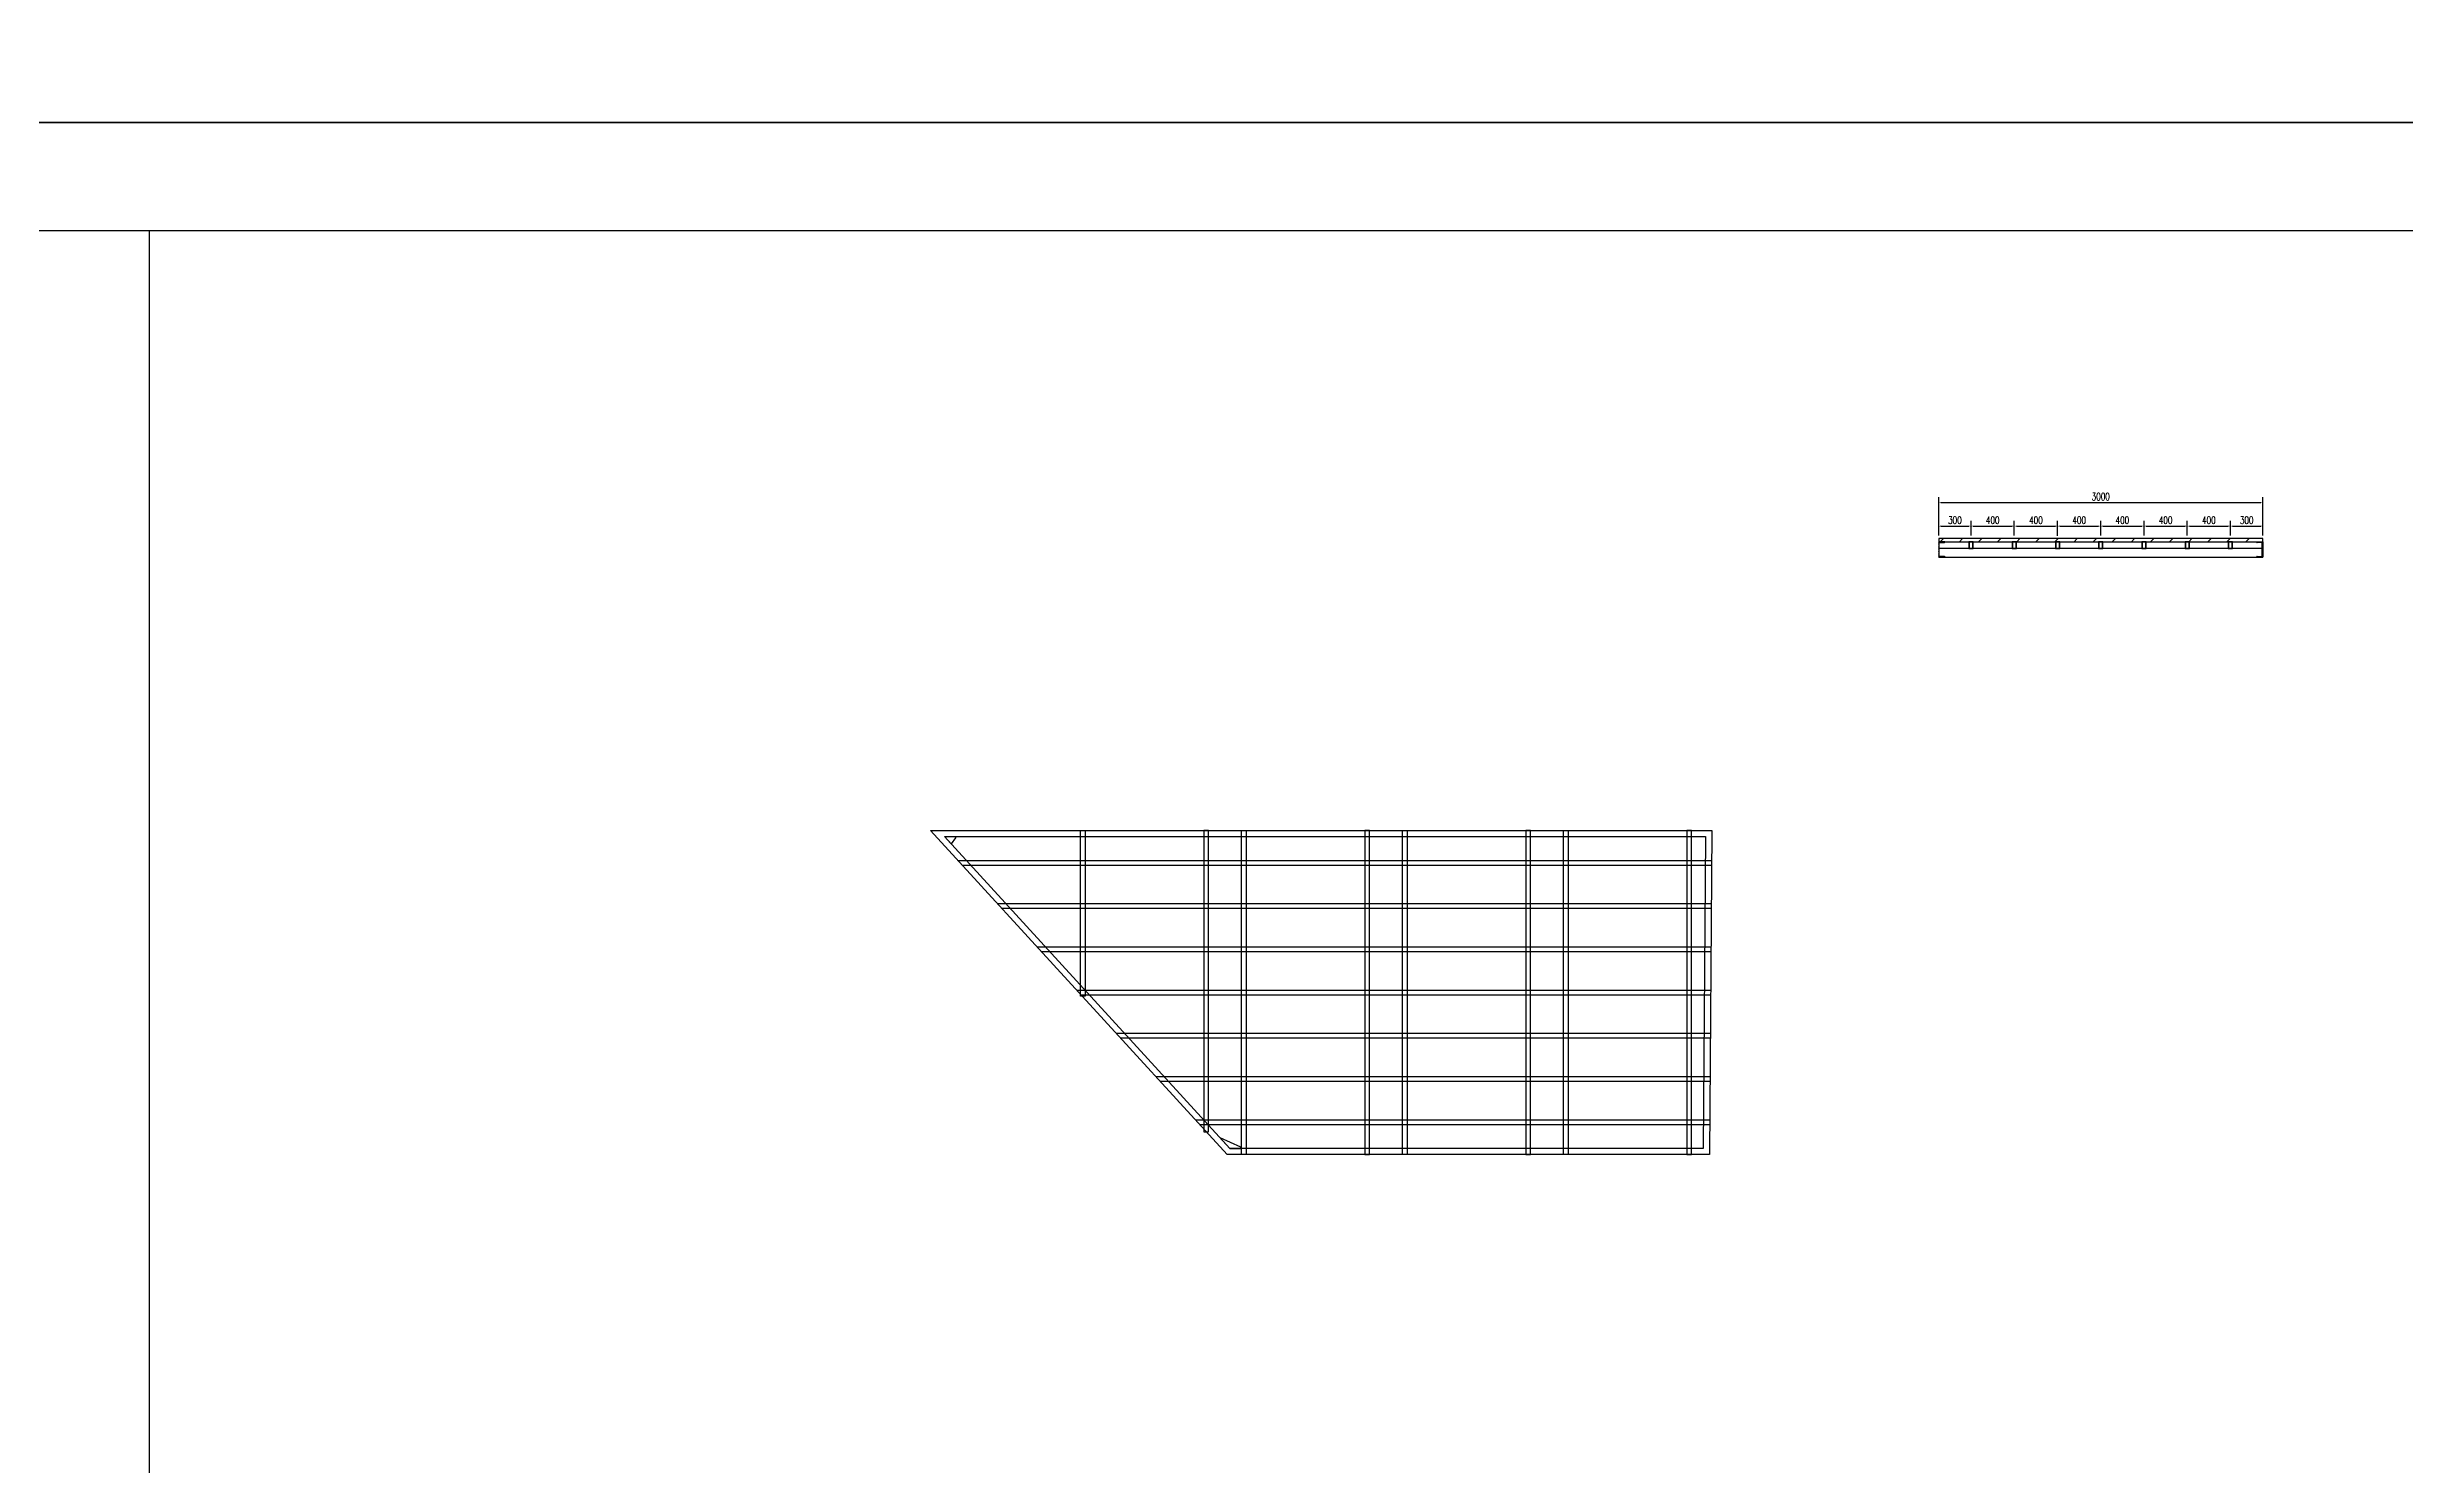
# Model space of a CAD drawing. Extents: x 10241 to 1500931, y -537358 to 142253.
# Drawn here: x 1305260 to 1327077, y -10798 to 2318 of the extents above; entities that cross this region are included whole.
import ezdxf

# ---------------------------------------------------------------- set-up
doc = ezdxf.new("R2010")
doc.units = 0
doc.header["$LTSCALE"] = 1000
doc.header["$MEASUREMENT"] = 0
for name, color, linetype in [('14#槽钢', 3, 'Continuous'), ('PUB_DIM', 3, 'Continuous'), ('W-STEEL_FRAME钢架', 3, 'Continuous'), ('W-STEEL_KEEL钢龙骨', 5, 'Continuous'), ('W-WOOD_FLOOR木地板', 30, 'Continuous'), ('特殊段命名', 221, 'Continuous'), ('钢架', 90, 'Continuous')]:
    doc.layers.add(name, color=color, linetype=linetype)
doc.styles.add('STANDARD_T3', font='simplex.shx', dxfattribs={"width": 0.7, "bigfont": 'gbcbig.shx'})
doc.dimstyles.new('W&&20', dxfattribs={"dimtxt": 70, "dimasz": 20, "dimexe": 50, "dimexo": 60, "dimgap": 20, "dimtad": 1, "dimdec": 0, "dimzin": 0, "dimdsep": 46, "dimtxsty": 'STANDARD_T3', "dimcen": 0.09, "dimclrd": 1, "dimclre": 1, "dimclrt": 7, "dimazin": 2, "dimtfac": 1, "dimtdec": 0, "dimtix": 1, "dimtmove": 2, "dimatfit": 3, "dimfxl": 100, "dimtolj": 1, "dimtzin": 0, "dimarcsym": 0})

# ---------------------------------------------------------------- blocks, each defined once
blk = doc.blocks.new('14a槽钢')
at = {"layer": '钢架'}
h = blk.add_hatch(dxfattribs=at)
h.set_pattern_fill('STEEL', color=4, scale=10)
h.set_pattern_definition([(50.389312, (-1352470.2, 1293523.579), (-9.2899201, 11.2253202), []), (50.389312, (-1352470.2, 1293531.516), (-9.2899201, 11.2253202), [])])
edge = h.paths.add_edge_path()
edge.add_ellipse((-1332250, 1115678), major_axis=(-3.26, 5.03), ratio=0.900468, start_angle=55.3931, end_angle=130.6069)
edge.add_line((-1332252, 1115673), (-1332208, 1115673))
edge.add_ellipse((-1332208, 1115667), major_axis=(0, 6), ratio=0.827586, start_angle=270, end_angle=360, ccw=False)
edge.add_line((-1332203, 1115667), (-1332203, 1115551))
edge.add_ellipse((-1332208, 1115551), major_axis=(0, 6), ratio=0.827586, start_angle=180, end_angle=270, ccw=False)
edge.add_line((-1332208, 1115545), (-1332251, 1115545))
edge.add_ellipse((-1332250, 1115540), major_axis=(3.82, 3.82), ratio=1, start_angle=49.2445, end_angle=141.5341)
edge.add_line((-1332256, 1115539), (-1332198, 1115539))
edge.add_line((-1332198, 1115539), (-1332198, 1115679))
edge.add_line((-1332198, 1115679), (-1332256, 1115679))
for p, q in [((-1332256, 1115679, 0), (-1332198, 1115679, 0)), ((-1332198, 1115539, 0), (-1332256, 1115539, 0)), ((-1332208, 1115673, 0), (-1332251, 1115673, 0)), ((-1332251, 1115545, 0), (-1332208, 1115545, 0)), ((-1332246, 1115679, 0), (-1332246, 1115679, 0)), ((-1332246, 1115539, 0), (-1332246, 1115539, 0)), ((-1332203, 1115551, 0), (-1332203, 1115667, 0)), ((-1332198, 1115679, 0), (-1332198, 1115539, 0))]:
    blk.add_line(p, q, dxfattribs=at)
for centre, start_param, end_param in [((-1332251, 1115679, 0), 1.570796, 3.141593), ((-1332251, 1115539, 0), 0, 1.570796), ((-1332208, 1115667, 0), 4.712389, 6.283185), ((-1332208, 1115667, 0), 4.712389, 6.283185), ((-1332208, 1115551, 0), 3.141593, 4.712389)]:
    blk.add_ellipse(centre, major_axis=(0, 6), ratio=0.827586, start_param=start_param, end_param=end_param, dxfattribs=at)
blk = doc.blocks.new('*D758')
at = {"color": 1, "lineweight": -2, "transparency": 16777216}
for p, q in [((1322763, -2169), (1322763, -1845)), ((1322783, -1895), (1325743, -1895)), ((1325763, -2169), (1325763, -1845))]:
    blk.add_line(p, q, dxfattribs=at)
at = {"color": 1, "transparency": 16777216}
for points in [[(1322783, -1892), (1322783, -1899), (1322763, -1895)], [(1325743, -1892), (1325743, -1899), (1325763, -1895)]]:
    blk.add_solid(points, dxfattribs=at)
at = {"layer": 'Defpoints', "color": 0, "transparency": 16777216}
for p in [(1325763, -1895), (1322763, -2229), (1325763, -2229)]:
    blk.add_point(p, dxfattribs=at)
at = {"color": 7, "transparency": 16777216, "insert": (1324263, -1840), "char_height": 70, "attachment_point": 5, "style": 'STANDARD_T3'}
blk.add_mtext('\\A1;3000', dxfattribs=at)
blk = doc.blocks.new('ganglonggu')
at = {"layer": 'W-STEEL_KEEL钢龙骨'}
for points in [[(-1338169, 1115605), (-1338129, 1115605), (-1338129, 1115665), (-1338169, 1115665)], [(-1338166, 1115608), (-1338132, 1115608), (-1338132, 1115662), (-1338166, 1115662)]]:
    blk.add_lwpolyline(points, close=True, dxfattribs=at)
blk = doc.blocks.new('*U756')
blk.add_blockref('ganglonggu', (1338149, -1115635))
blk = doc.blocks.new('*U757')
at = {"layer": 'W-STEEL_KEEL钢龙骨', "color": 0, "linetype": 'ByBlock', "lineweight": -2}
for p in [(0, 0), (400, 0), (800, 0), (1200, 0), (1600, 0), (2000, 0)]:
    blk.add_blockref('*U756', p, dxfattribs=at)
at = {"layer": 'W-STEEL_KEEL钢龙骨', "color": 0, "linetype": 'ByBlock', "lineweight": -2, "transparency": 16777216}
blk.add_blockref('*U756', (2400, 0), dxfattribs=at)
blk = doc.blocks.new('*D759')
at = {"layer": 'Defpoints', "color": 0, "transparency": 16777216}
for p in [(1323063, -2113), (1322763, -2259), (1323063, -2259)]:
    blk.add_point(p, dxfattribs=at)
at = {"layer": 'PUB_DIM', "color": 1, "lineweight": -2, "transparency": 16777216}
for p, q in [((1322763, -2199), (1322763, -2063)), ((1322783, -2113), (1323043, -2113)), ((1323063, -2199), (1323063, -2063))]:
    blk.add_line(p, q, dxfattribs=at)
at = {"layer": 'PUB_DIM', "color": 1, "transparency": 16777216}
for points in [[(1322783, -2109), (1322783, -2116), (1322763, -2113)], [(1323043, -2109), (1323043, -2116), (1323063, -2113)]]:
    blk.add_solid(points, dxfattribs=at)
at = {"layer": 'PUB_DIM', "color": 7, "transparency": 16777216, "insert": (1322913, -2058), "char_height": 70, "attachment_point": 5, "style": 'STANDARD_T3'}
blk.add_mtext('\\A1;300', dxfattribs=at)
blk = doc.blocks.new('*D760')
at = {"layer": 'Defpoints', "color": 0, "transparency": 16777216}
for p in [(1323463, -2113), (1323063, -2259), (1323463, -2259)]:
    blk.add_point(p, dxfattribs=at)
at = {"layer": 'PUB_DIM', "color": 1, "lineweight": -2, "transparency": 16777216}
for p, q in [((1323063, -2199), (1323063, -2063)), ((1323083, -2113), (1323443, -2113)), ((1323463, -2199), (1323463, -2063))]:
    blk.add_line(p, q, dxfattribs=at)
at = {"layer": 'PUB_DIM', "color": 1, "transparency": 16777216}
for points in [[(1323083, -2109), (1323083, -2116), (1323063, -2113)], [(1323443, -2109), (1323443, -2116), (1323463, -2113)]]:
    blk.add_solid(points, dxfattribs=at)
at = {"layer": 'PUB_DIM', "color": 7, "transparency": 16777216, "insert": (1323263, -2058), "char_height": 70, "attachment_point": 5, "style": 'STANDARD_T3'}
blk.add_mtext('\\A1;400', dxfattribs=at)
blk = doc.blocks.new('*D761')
at = {"layer": 'Defpoints', "color": 0, "transparency": 16777216}
for p in [(1323863, -2113), (1323463, -2259), (1323863, -2262)]:
    blk.add_point(p, dxfattribs=at)
at = {"layer": 'PUB_DIM', "color": 1, "lineweight": -2, "transparency": 16777216}
for p, q in [((1323463, -2199), (1323463, -2063)), ((1323483, -2113), (1323843, -2113)), ((1323863, -2202), (1323863, -2063))]:
    blk.add_line(p, q, dxfattribs=at)
at = {"layer": 'PUB_DIM', "color": 1, "transparency": 16777216}
for points in [[(1323483, -2109), (1323483, -2116), (1323463, -2113)], [(1323843, -2109), (1323843, -2116), (1323863, -2113)]]:
    blk.add_solid(points, dxfattribs=at)
at = {"layer": 'PUB_DIM', "color": 7, "transparency": 16777216, "insert": (1323663, -2058), "char_height": 70, "attachment_point": 5, "style": 'STANDARD_T3'}
blk.add_mtext('\\A1;400', dxfattribs=at)
blk = doc.blocks.new('*D762')
at = {"layer": 'Defpoints', "color": 0, "transparency": 16777216}
for p in [(1324263, -2113), (1323863, -2262), (1324263, -2259)]:
    blk.add_point(p, dxfattribs=at)
at = {"layer": 'PUB_DIM', "color": 1, "lineweight": -2, "transparency": 16777216}
for p, q in [((1323863, -2202), (1323863, -2063)), ((1323883, -2113), (1324243, -2113)), ((1324263, -2199), (1324263, -2063))]:
    blk.add_line(p, q, dxfattribs=at)
at = {"layer": 'PUB_DIM', "color": 1, "transparency": 16777216}
for points in [[(1323883, -2109), (1323883, -2116), (1323863, -2113)], [(1324243, -2109), (1324243, -2116), (1324263, -2113)]]:
    blk.add_solid(points, dxfattribs=at)
at = {"layer": 'PUB_DIM', "color": 7, "transparency": 16777216, "insert": (1324063, -2058), "char_height": 70, "attachment_point": 5, "style": 'STANDARD_T3'}
blk.add_mtext('\\A1;400', dxfattribs=at)
blk = doc.blocks.new('*D763')
at = {"layer": 'Defpoints', "color": 0, "transparency": 16777216}
for p in [(1324663, -2113), (1324263, -2259), (1324663, -2259)]:
    blk.add_point(p, dxfattribs=at)
at = {"layer": 'PUB_DIM', "color": 1, "lineweight": -2, "transparency": 16777216}
for p, q in [((1324263, -2199), (1324263, -2063)), ((1324283, -2113), (1324643, -2113)), ((1324663, -2199), (1324663, -2063))]:
    blk.add_line(p, q, dxfattribs=at)
at = {"layer": 'PUB_DIM', "color": 1, "transparency": 16777216}
for points in [[(1324283, -2109), (1324283, -2116), (1324263, -2113)], [(1324643, -2109), (1324643, -2116), (1324663, -2113)]]:
    blk.add_solid(points, dxfattribs=at)
at = {"layer": 'PUB_DIM', "color": 7, "transparency": 16777216, "insert": (1324463, -2058), "char_height": 70, "attachment_point": 5, "style": 'STANDARD_T3'}
blk.add_mtext('\\A1;400', dxfattribs=at)
blk = doc.blocks.new('*D764')
at = {"layer": 'Defpoints', "color": 0, "transparency": 16777216}
for p in [(1325063, -2113), (1324663, -2259), (1325063, -2259)]:
    blk.add_point(p, dxfattribs=at)
at = {"layer": 'PUB_DIM', "color": 1, "lineweight": -2, "transparency": 16777216}
for p, q in [((1324663, -2199), (1324663, -2063)), ((1324683, -2113), (1325043, -2113)), ((1325063, -2199), (1325063, -2063))]:
    blk.add_line(p, q, dxfattribs=at)
at = {"layer": 'PUB_DIM', "color": 1, "transparency": 16777216}
for points in [[(1324683, -2109), (1324683, -2116), (1324663, -2113)], [(1325043, -2109), (1325043, -2116), (1325063, -2113)]]:
    blk.add_solid(points, dxfattribs=at)
at = {"layer": 'PUB_DIM', "color": 7, "transparency": 16777216, "insert": (1324863, -2058), "char_height": 70, "attachment_point": 5, "style": 'STANDARD_T3'}
blk.add_mtext('\\A1;400', dxfattribs=at)
blk = doc.blocks.new('*D765')
at = {"layer": 'Defpoints', "color": 0, "transparency": 16777216}
for p in [(1325463, -2113), (1325063, -2259), (1325463, -2259)]:
    blk.add_point(p, dxfattribs=at)
at = {"layer": 'PUB_DIM', "color": 1, "lineweight": -2, "transparency": 16777216}
for p, q in [((1325063, -2199), (1325063, -2063)), ((1325083, -2113), (1325443, -2113)), ((1325463, -2199), (1325463, -2063))]:
    blk.add_line(p, q, dxfattribs=at)
at = {"layer": 'PUB_DIM', "color": 1, "transparency": 16777216}
for points in [[(1325083, -2109), (1325083, -2116), (1325063, -2113)], [(1325443, -2109), (1325443, -2116), (1325463, -2113)]]:
    blk.add_solid(points, dxfattribs=at)
at = {"layer": 'PUB_DIM', "color": 7, "transparency": 16777216, "insert": (1325263, -2058), "char_height": 70, "attachment_point": 5, "style": 'STANDARD_T3'}
blk.add_mtext('\\A1;400', dxfattribs=at)
blk = doc.blocks.new('*D766')
at = {"layer": 'Defpoints', "color": 0, "transparency": 16777216}
for p in [(1325763, -2113), (1325463, -2259), (1325763, -2259)]:
    blk.add_point(p, dxfattribs=at)
at = {"layer": 'PUB_DIM', "color": 1, "lineweight": -2, "transparency": 16777216}
for p, q in [((1325463, -2199), (1325463, -2063)), ((1325483, -2113), (1325743, -2113)), ((1325763, -2199), (1325763, -2063))]:
    blk.add_line(p, q, dxfattribs=at)
at = {"layer": 'PUB_DIM', "color": 1, "transparency": 16777216}
for points in [[(1325483, -2109), (1325483, -2116), (1325463, -2113)], [(1325743, -2109), (1325743, -2116), (1325763, -2113)]]:
    blk.add_solid(points, dxfattribs=at)
at = {"layer": 'PUB_DIM', "color": 7, "transparency": 16777216, "insert": (1325613, -2058), "char_height": 70, "attachment_point": 5, "style": 'STANDARD_T3'}
blk.add_mtext('\\A1;300', dxfattribs=at)

msp = doc.modelspace()

# ---------------------------------------------------------------- hatches: boundary and pattern name
at = {"layer": 'W-WOOD_FLOOR木地板'}
h = msp.add_hatch(dxfattribs=at)
h.set_pattern_fill('木板', color=256, scale=100)
h.set_pattern_definition([(0, (2869119.51, -1137089.87), (0, 125), []), (45, (2869119.51, -1137089.87), (-88.388348, 88.388348), [])])
h.paths.add_polyline_path([(1325763, -2229), (1322763, -2229), (1322763, -2259), (1325763, -2259)])

# ---------------------------------------------------------------- linework, layer by layer
at = {"layer": '14#槽钢'}
msp.add_lwpolyline([(1283443.8, 63511.5), (1372490.4, 63511.5), (1372490.4, 1620.5), (1283443.8, 1620.5)], close=True, dxfattribs=at)
at = {"layer": 'W-STEEL_FRAME钢架'}
for points in [[(1322763, -2399), (1325763, -2399), (1325763, -2319), (1322763, -2319)], [(1314821.1, -4928.1), (1314864.1, -4928.1), (1314864.1, -6462.6), (1314821.1, -6462.6)], [(1316007.1, -4928.1), (1315964.1, -4928.1), (1315964.8, -7717.9), (1316007.8, -7717.9)], [(1316311.1, -4928.1), (1316354.1, -4928.1), (1316354.1, -7928.1), (1316311.1, -7928.1)], [(1317497.1, -4928.1), (1317454.1, -4928.1), (1317454.1, -7928.1), (1317497.1, -7928.1)], [(1317801, -4928.1), (1317844, -4928.1), (1317844, -7928.1), (1317801, -7928.1)], [(1318987, -4928.1), (1318944, -4928.1), (1318944, -7928.1), (1318987, -7928.1)], [(1319291, -4928.1), (1319334, -4928.1), (1319334, -7928.1), (1319291, -7928.1)], [(1320477, -4928.1), (1320434, -4928.1), (1320434, -7928.1), (1320477, -7928.1)]]:
    msp.add_lwpolyline(points, close=True, dxfattribs=at)
at = {"layer": 'W-STEEL_FRAME钢架', "color": 1}
for points in [[(1313626.2, -5053.2), (1313620.4, -5046.8), (1313564.8, -4986.1), (1313664.8, -4986.1), (1313664.8, -4996.1)], [(1316114.3, -7771.8), (1316114.3, -7771.8), (1316204.3, -7870.1), (1316304.3, -7870.1), (1316304.3, -7860.1)]]:
    msp.add_lwpolyline(points, close=True, dxfattribs=at)
at = {"layer": 'W-STEEL_KEEL钢龙骨'}
for p, q in [((1320662.3, -5208.7), (1313690.1, -5208.9)), ((1313726.7, -5248.9), (1320662, -5248.7)), ((1320659.2, -5608.2), (1314056.2, -5609)), ((1314092.9, -5649), (1320658.9, -5648.2)), ((1320656.2, -6008.2), (1314421.5, -6008)), ((1314458.1, -6048), (1320655.8, -6048.2)), ((1320653.1, -6408.2), (1314787.7, -6408.2)), ((1314821.1, -6448.2), (1320652.8, -6448.2)), ((1320650, -6808.4), (1315154, -6808.4)), ((1315190.6, -6848.4), (1320649.7, -6848.4)), ((1320646.9, -7209.3), (1315520.5, -7208.9)), ((1315557.1, -7248.9), (1320646.6, -7249.3)), ((1320643.8, -7608.2), (1315886.1, -7608.3)), ((1315922.7, -7648.3), (1320643.5, -7648.2))]:
    msp.add_line(p, q, dxfattribs=at)
at = {"layer": 'W-WOOD_FLOOR木地板'}
msp.add_lwpolyline([(1322763, -2259), (1325763, -2259), (1325763, -2229), (1322763, -2229)], close=True, dxfattribs=at)
at = {"layer": '特殊段命名'}
for points in [[(1283443.8, 1620.5), (1372490.4, 1620.5), (1372490.4, -88861.8), (1283443.8, -88861.8)], [(1284443.8, 620.5), (1371490.4, 620.5), (1371490.4, -87216.1), (1284443.8, -87216.1)]]:
    msp.add_lwpolyline(points, close=True, dxfattribs=at)
msp.add_lwpolyline([(1306205.5, 620.5), (1306205.5, -87216.1)], dxfattribs=at)
at = {"layer": '钢架'}
for points in [[(1320664.5, -4928.1), (1320641.3, -7928.1), (1316178.8, -7928.1), (1313433.1, -4928.1)], [(1320606, -4986.1), (1320583.8, -7870.1), (1316204.3, -7870.1), (1313564.8, -4986.1)]]:
    msp.add_lwpolyline(points, close=True, dxfattribs=at)

# ---------------------------------------------------------------- block references
at = {"layer": 'W-STEEL_FRAME钢架', "xscale": -1}
msp.add_blockref('14a槽钢', (-9434.8, -1117938, 0), dxfattribs=at)
at = {"layer": 'W-STEEL_FRAME钢架'}
msp.add_blockref('14a槽钢', (2657960.8, -1117938, 0), dxfattribs=at)
at = {"layer": 'W-STEEL_KEEL钢龙骨'}
msp.add_blockref('*U757', (1323063, -2289), dxfattribs=at)

# ---------------------------------------------------------------- dimensions: what is measured, and where the dimension line sits
dim = msp.add_linear_dim(base=(1325762.8, -1895.3), p1=(1322763, -2229), p2=(1325762.8, -2229), dimstyle='W&&20')
dim.commit()
dim.dimension.update_dxf_attribs({"geometry": '*D758', "text_midpoint": (1324262.9, -1840.3)})
at = {"layer": 'PUB_DIM'}
for base, p1, p2, picture, middle in [((1323063, -2112.7), (1322763, -2259), (1323063, -2259), '*D759', (1322913, -2057.7)), ((1323463, -2112.7), (1323063, -2259), (1323463, -2259), '*D760', (1323263, -2057.7)), ((1323863, -2112.7), (1323463, -2259), (1323863, -2262), '*D761', (1323663, -2057.7)), ((1324263, -2112.7), (1323863, -2262), (1324263, -2259), '*D762', (1324063, -2057.7)), ((1324663, -2112.7), (1324263, -2259), (1324663, -2259), '*D763', (1324463, -2057.7)), ((1325063, -2112.7), (1324663, -2259), (1325063, -2259), '*D764', (1324863, -2057.7)), ((1325463, -2112.7), (1325063, -2259), (1325463, -2259), '*D765', (1325263, -2057.7)), ((1325763, -2112.7), (1325463, -2259), (1325763, -2259), '*D766', (1325613, -2057.7))]:
    dim = msp.add_linear_dim(base=base, p1=p1, p2=p2, dimstyle='W&&20', dxfattribs=at)
    dim.commit()
    dim.dimension.update_dxf_attribs({"geometry": picture, "text_midpoint": middle})

doc.saveas('drawing.dxf')
